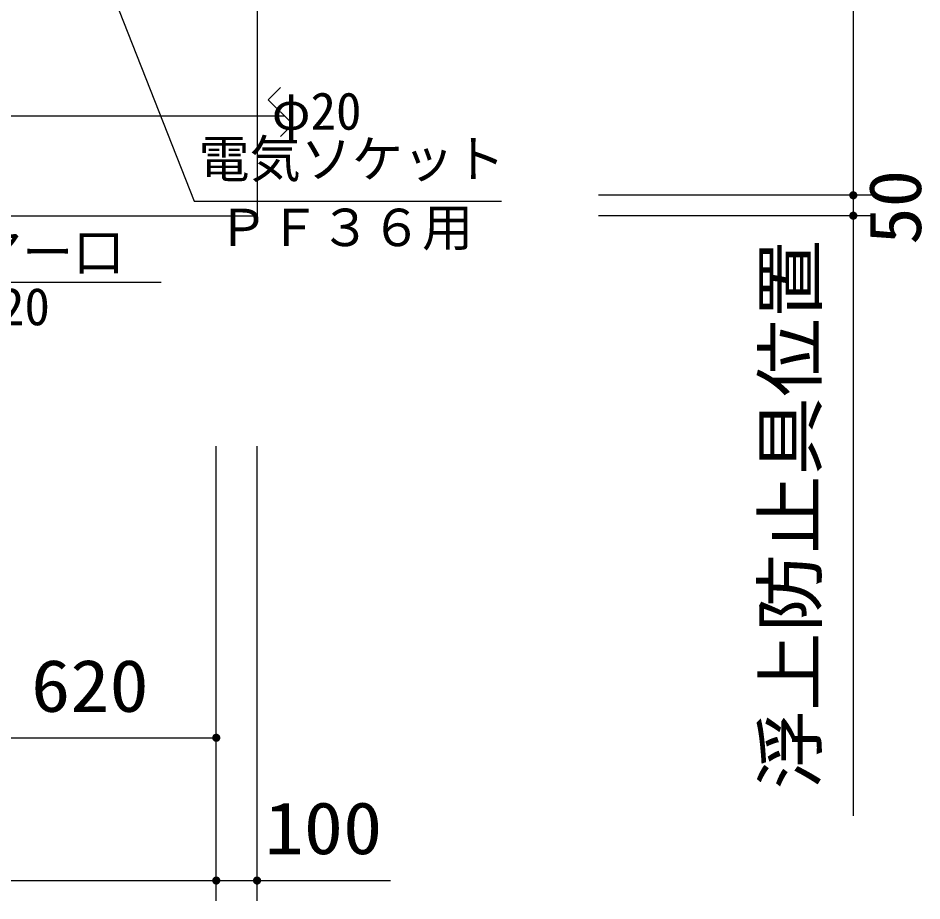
# Model space of a CAD drawing. Units: millimetres, scale not verified. Extents: x -14850 to 14850, y -10500 to 10500.
# Drawn here: x -6831 to -4616, y -1160 to 1004 of the extents above; entities that cross this region are included whole.
import ezdxf
from ezdxf.enums import TextEntityAlignment as Align

# ---------------------------------------------------------------- set-up
doc = ezdxf.new("R2010")
doc.units = ezdxf.units.MM
doc.header["$LTSCALE"] = 50
for name, color, linetype, lineweight in [('0-0_躯体', 3, 'Continuous', 25), ('0-3_製作', 5, 'Continuous', 25), ('0-5_機器', 3, 'Continuous', 25)]:
    doc.layers.add(name, color=color, linetype=linetype, lineweight=lineweight)
doc.styles.add('ＭＳ ゴシック', font='')
doc.styles.get('ＭＳ ゴシック').set_extended_font_data('MS Gothic')

msp = doc.modelspace()

# ---------------------------------------------------------------- linework, layer by layer
at = {"layer": '0-0_躯体'}
msp.add_line((-7147.93, 356.47), (-6480.8, 356.47), dxfattribs=at)
at = {"layer": '0-3_製作', "color": 2}
for p, q in [((-4784.68, 2869.7), (-4784.68, 569.7)), ((-4734.68, 569.7), (-5408.92, 569.7)), ((-4784.68, 569.7), (-4784.68, 519.7)), ((-4734.68, 519.7), (-5408.92, 519.7)), ((-4784.68, 519.7), (-4784.68, -951.91)), ((-6345.79, -1160.26), (-6345.79, -45.07)), ((-6245.79, -1160.26), (-6245.79, -45.07)), ((-6965.79, -760.26), (-6345.79, -760.26)), ((-10365.79, -1110.26), (-6345.79, -1110.26)), ((-6345.79, -1110.26), (-6245.79, -1110.26)), ((-6245.79, -1110.26), (-5918.44, -1110.26))]:
    msp.add_line(p, q, dxfattribs=at)
at = {"layer": '0-3_製作', "color": 7}
for p, q in [((-6218.19, 803.83), (-6188.19, 833.83)), ((-6158.19, 743.83), (-6218.19, 803.83)), ((-6188.19, 713.83), (-6158.19, 743.83))]:
    msp.add_line(p, q, dxfattribs=at)
at = {"layer": '0-3_製作', "color": 6}
msp.add_line((-6178.41, 764.05), (-7549.29, 764.05), dxfattribs=at)
at = {"layer": '0-3_製作', "color": 3}
msp.add_lwpolyline([(-6735.79, 1408.63), (-6399.62, 555.7), (-5646.59, 555.7)], dxfattribs=at)
at = {"layer": '0-3_製作'}
for points in [[(-4792.38, 576.08), (-4784.68, 569.7), (-4793.12, 575.06)], [(-4791.52, 576.99), (-4784.68, 569.7), (-4792.38, 576.08)], [(-4790.56, 577.79), (-4784.68, 569.7), (-4791.52, 576.99)], [(-4789.5, 578.47), (-4784.68, 569.7), (-4790.56, 577.79)], [(-4788.36, 579), (-4784.68, 569.7), (-4789.5, 578.47)], [(-4787.17, 579.39), (-4784.68, 569.7), (-4788.36, 579)], [(-4785.93, 579.63), (-4784.68, 569.7), (-4787.17, 579.39)], [(-4784.68, 579.7), (-4784.68, 569.7), (-4785.93, 579.63)], [(-4784.05, 579.68), (-4784.68, 569.7), (-4784.68, 579.7)], [(-4782.81, 579.53), (-4784.68, 569.7), (-4784.05, 579.68)], [(-4782.81, 579.53), (-4774.68, 569.7), (-4784.68, 569.7)], [(-4781.59, 579.22), (-4774.68, 569.7), (-4782.81, 579.53)], [(-4780.42, 578.75), (-4774.68, 569.7), (-4781.59, 579.22)], [(-4779.32, 578.15), (-4774.68, 569.7), (-4780.42, 578.75)], [(-4778.3, 577.41), (-4774.68, 569.7), (-4779.32, 578.15)], [(-4777.39, 576.55), (-4774.68, 569.7), (-4778.3, 577.41)], [(-4776.59, 575.58), (-4774.68, 569.7), (-4777.39, 576.55)], [(-4794.19, 572.79), (-4794.68, 569.7), (-4794.5, 571.58)], [(-4794.19, 572.79), (-4784.68, 569.7), (-4794.68, 569.7)], [(-4794.5, 571.58), (-4794.68, 569.7), (-4794.66, 570.33)], [(-4784.68, 569.7), (-4794.6, 568.45), (-4794.68, 569.7)], [(-4784.68, 569.7), (-4794.36, 567.22), (-4794.6, 568.45)], [(-4784.68, 569.7), (-4793.98, 566.02), (-4794.36, 567.22)], [(-4793.73, 573.96), (-4784.68, 569.7), (-4794.19, 572.79)], [(-4784.68, 569.7), (-4793.44, 564.89), (-4793.98, 566.02)], [(-4793.12, 575.06), (-4784.68, 569.7), (-4793.73, 573.96)], [(-4784.68, 569.7), (-4792.77, 563.83), (-4793.44, 564.89)], [(-4784.68, 569.7), (-4791.97, 562.86), (-4792.77, 563.83)], [(-4784.68, 569.7), (-4791.05, 562), (-4791.97, 562.86)], [(-4784.68, 569.7), (-4790.04, 561.26), (-4791.05, 562)], [(-4784.68, 569.7), (-4788.94, 560.66), (-4790.04, 561.26)], [(-4784.68, 569.7), (-4787.77, 560.19), (-4788.94, 560.66)], [(-4784.68, 569.7), (-4786.55, 559.88), (-4787.77, 560.19)], [(-4784.68, 569.7), (-4785.31, 559.72), (-4786.55, 559.88)], [(-4784.68, 559.7), (-4785.31, 559.72), (-4784.68, 569.7)], [(-4774.68, 569.7), (-4784.68, 559.7), (-4784.68, 569.7)], [(-4774.68, 569.7), (-4783.43, 559.78), (-4784.68, 559.7)], [(-4774.68, 569.7), (-4782.19, 560.02), (-4783.43, 559.78)], [(-4774.68, 569.7), (-4781, 560.41), (-4782.19, 560.02)], [(-4774.68, 569.7), (-4779.86, 560.94), (-4781, 560.41)], [(-4774.68, 569.7), (-4778.8, 561.61), (-4779.86, 560.94)], [(-4774.68, 569.7), (-4777.83, 562.42), (-4778.8, 561.61)], [(-4774.68, 569.7), (-4776.97, 563.33), (-4777.83, 562.42)], [(-4774.68, 569.7), (-4776.24, 564.35), (-4776.97, 563.33)], [(-4775.92, 574.52), (-4774.68, 569.7), (-4776.59, 575.58)], [(-4774.68, 569.7), (-4775.63, 565.45), (-4776.24, 564.35)], [(-4775.38, 573.39), (-4774.68, 569.7), (-4775.92, 574.52)], [(-4774.68, 569.7), (-4775.17, 566.61), (-4775.63, 565.45)], [(-4774.99, 572.19), (-4774.68, 569.7), (-4775.38, 573.39)], [(-4774.68, 569.7), (-4774.86, 567.83), (-4775.17, 566.61)], [(-4774.76, 570.96), (-4774.68, 569.7), (-4774.99, 572.19)], [(-4774.7, 569.08), (-4774.86, 567.83), (-4774.68, 569.7)], [(-4794.19, 522.79), (-4794.68, 519.7), (-4794.5, 521.58)], [(-4794.19, 522.79), (-4784.68, 519.7), (-4794.68, 519.7)], [(-4794.5, 521.58), (-4794.68, 519.7), (-4794.66, 520.33)], [(-4784.68, 519.7), (-4794.6, 518.45), (-4794.68, 519.7)], [(-4784.68, 519.7), (-4794.36, 517.22), (-4794.6, 518.45)], [(-4784.68, 519.7), (-4793.98, 516.02), (-4794.36, 517.22)], [(-4793.73, 523.96), (-4784.68, 519.7), (-4794.19, 522.79)], [(-4784.68, 519.7), (-4793.44, 514.89), (-4793.98, 516.02)], [(-4793.12, 525.06), (-4784.68, 519.7), (-4793.73, 523.96)], [(-4784.68, 519.7), (-4792.77, 513.83), (-4793.44, 514.89)], [(-4792.38, 526.08), (-4784.68, 519.7), (-4793.12, 525.06)], [(-4784.68, 519.7), (-4791.97, 512.86), (-4792.77, 513.83)], [(-4791.52, 526.99), (-4784.68, 519.7), (-4792.38, 526.08)], [(-4784.68, 519.7), (-4791.05, 512), (-4791.97, 512.86)], [(-4790.56, 527.79), (-4784.68, 519.7), (-4791.52, 526.99)], [(-4784.68, 519.7), (-4790.04, 511.26), (-4791.05, 512)], [(-4789.5, 528.47), (-4784.68, 519.7), (-4790.56, 527.79)], [(-4784.68, 519.7), (-4788.94, 510.66), (-4790.04, 511.26)], [(-4788.36, 529), (-4784.68, 519.7), (-4789.5, 528.47)], [(-4784.68, 519.7), (-4787.77, 510.19), (-4788.94, 510.66)], [(-4787.17, 529.39), (-4784.68, 519.7), (-4788.36, 529)], [(-4784.68, 519.7), (-4786.55, 509.88), (-4787.77, 510.19)], [(-4785.93, 529.63), (-4784.68, 519.7), (-4787.17, 529.39)], [(-4784.68, 519.7), (-4785.31, 509.72), (-4786.55, 509.88)], [(-4784.68, 529.7), (-4784.68, 519.7), (-4785.93, 529.63)], [(-4784.68, 509.7), (-4785.31, 509.72), (-4784.68, 519.7)], [(-4784.05, 529.68), (-4784.68, 519.7), (-4784.68, 529.7)], [(-4782.81, 529.53), (-4784.68, 519.7), (-4784.05, 529.68)], [(-4782.81, 529.53), (-4774.68, 519.7), (-4784.68, 519.7)], [(-4774.68, 519.7), (-4784.68, 509.7), (-4784.68, 519.7)], [(-4774.68, 519.7), (-4783.43, 509.78), (-4784.68, 509.7)], [(-4774.68, 519.7), (-4782.19, 510.02), (-4783.43, 509.78)], [(-4781.59, 529.22), (-4774.68, 519.7), (-4782.81, 529.53)], [(-4774.68, 519.7), (-4781, 510.41), (-4782.19, 510.02)], [(-4780.42, 528.75), (-4774.68, 519.7), (-4781.59, 529.22)], [(-4774.68, 519.7), (-4779.86, 510.94), (-4781, 510.41)], [(-4779.32, 528.15), (-4774.68, 519.7), (-4780.42, 528.75)], [(-4774.68, 519.7), (-4778.8, 511.61), (-4779.86, 510.94)], [(-4778.3, 527.41), (-4774.68, 519.7), (-4779.32, 528.15)], [(-4774.68, 519.7), (-4777.83, 512.41), (-4778.8, 511.61)], [(-4777.39, 526.55), (-4774.68, 519.7), (-4778.3, 527.41)], [(-4774.68, 519.7), (-4776.97, 513.33), (-4777.83, 512.41)], [(-4776.59, 525.58), (-4774.68, 519.7), (-4777.39, 526.55)], [(-4774.68, 519.7), (-4776.24, 514.35), (-4776.97, 513.33)], [(-4775.92, 524.52), (-4774.68, 519.7), (-4776.59, 525.58)], [(-4774.68, 519.7), (-4775.63, 515.45), (-4776.24, 514.35)], [(-4775.38, 523.39), (-4774.68, 519.7), (-4775.92, 524.52)], [(-4774.68, 519.7), (-4775.17, 516.61), (-4775.63, 515.45)], [(-4774.99, 522.19), (-4774.68, 519.7), (-4775.38, 523.39)], [(-4774.68, 519.7), (-4774.86, 517.83), (-4775.17, 516.61)], [(-4774.76, 520.96), (-4774.68, 519.7), (-4774.99, 522.19)], [(-4774.7, 519.08), (-4774.86, 517.83), (-4774.68, 519.7)], [(-6352.63, -752.97), (-6345.79, -760.26), (-6353.49, -753.89)], [(-6351.67, -752.17), (-6345.79, -760.26), (-6352.63, -752.97)], [(-6350.61, -751.5), (-6345.79, -760.26), (-6351.67, -752.17)], [(-6349.47, -750.96), (-6345.79, -760.26), (-6350.61, -751.5)], [(-6348.28, -750.58), (-6345.79, -760.26), (-6349.47, -750.96)], [(-6347.04, -750.34), (-6345.79, -760.26), (-6348.28, -750.58)], [(-6345.79, -750.26), (-6345.79, -760.26), (-6347.04, -750.34)], [(-6345.79, -750.26), (-6335.79, -760.26), (-6345.79, -760.26)], [(-6345.16, -750.28), (-6335.79, -760.26), (-6345.79, -750.26)], [(-6343.91, -750.44), (-6335.79, -760.26), (-6345.16, -750.28)], [(-6342.7, -750.75), (-6335.79, -760.26), (-6343.91, -750.44)], [(-6341.53, -751.21), (-6335.79, -760.26), (-6342.7, -750.75)], [(-6340.43, -751.82), (-6335.79, -760.26), (-6341.53, -751.21)], [(-6339.41, -752.56), (-6335.79, -760.26), (-6340.43, -751.82)], [(-6338.5, -753.42), (-6335.79, -760.26), (-6339.41, -752.56)], [(-6355.77, -759.63), (-6345.79, -760.26), (-6355.79, -760.26)], [(-6355.79, -760.26), (-6355.47, -762.75), (-6355.71, -761.51)], [(-6345.79, -760.26), (-6355.47, -762.75), (-6355.79, -760.26)], [(-6355.61, -758.39), (-6345.79, -760.26), (-6355.77, -759.63)], [(-6355.3, -757.17), (-6345.79, -760.26), (-6355.61, -758.39)], [(-6345.79, -760.26), (-6355.09, -763.94), (-6355.47, -762.75)], [(-6354.84, -756), (-6345.79, -760.26), (-6355.3, -757.17)], [(-6345.79, -760.26), (-6354.55, -765.08), (-6355.09, -763.94)], [(-6354.23, -754.9), (-6345.79, -760.26), (-6354.84, -756)], [(-6345.79, -760.26), (-6353.88, -766.14), (-6354.55, -765.08)], [(-6353.49, -753.89), (-6345.79, -760.26), (-6354.23, -754.9)], [(-6345.79, -760.26), (-6353.08, -767.11), (-6353.88, -766.14)], [(-6345.79, -760.26), (-6352.16, -767.97), (-6353.08, -767.11)], [(-6345.79, -760.26), (-6351.15, -768.7), (-6352.16, -767.97)], [(-6345.79, -760.26), (-6350.05, -769.31), (-6351.15, -768.7)], [(-6345.79, -760.26), (-6348.88, -769.77), (-6350.05, -769.31)], [(-6345.79, -760.26), (-6347.66, -770.08), (-6348.88, -769.77)], [(-6345.79, -760.26), (-6346.42, -770.24), (-6347.66, -770.08)], [(-6345.79, -760.26), (-6345.79, -770.26), (-6346.42, -770.24)], [(-6345.79, -760.26), (-6344.54, -770.18), (-6345.79, -770.26)], [(-6335.79, -760.26), (-6344.54, -770.18), (-6345.79, -760.26)], [(-6335.79, -760.26), (-6343.3, -769.95), (-6344.54, -770.18)], [(-6335.79, -760.26), (-6342.11, -769.56), (-6343.3, -769.95)], [(-6335.79, -760.26), (-6340.97, -769.02), (-6342.11, -769.56)], [(-6335.79, -760.26), (-6339.91, -768.35), (-6340.97, -769.02)], [(-6335.79, -760.26), (-6338.94, -767.55), (-6339.91, -768.35)], [(-6335.79, -760.26), (-6338.08, -766.64), (-6338.94, -767.55)], [(-6337.7, -754.38), (-6335.79, -760.26), (-6338.5, -753.42)], [(-6335.79, -760.26), (-6337.35, -765.62), (-6338.08, -766.64)], [(-6337.03, -755.44), (-6335.79, -760.26), (-6337.7, -754.38)], [(-6335.79, -760.26), (-6336.74, -764.52), (-6337.35, -765.62)], [(-6336.49, -756.58), (-6335.79, -760.26), (-6337.03, -755.44)], [(-6335.79, -760.26), (-6336.28, -763.35), (-6336.74, -764.52)], [(-6336.1, -757.77), (-6335.79, -760.26), (-6336.49, -756.58)], [(-6335.79, -760.26), (-6335.97, -762.14), (-6336.28, -763.35)], [(-6335.87, -759.01), (-6335.79, -760.26), (-6336.1, -757.77)], [(-6335.79, -760.26), (-6335.81, -760.89), (-6335.97, -762.14)], [(-6355.3, -1107.17), (-6345.79, -1110.26), (-6355.61, -1108.39)], [(-6354.84, -1106), (-6345.79, -1110.26), (-6355.3, -1107.17)], [(-6354.23, -1104.9), (-6345.79, -1110.26), (-6354.84, -1106)], [(-6353.49, -1103.89), (-6345.79, -1110.26), (-6354.23, -1104.9)], [(-6352.63, -1102.97), (-6345.79, -1110.26), (-6353.49, -1103.89)], [(-6351.67, -1102.17), (-6345.79, -1110.26), (-6352.63, -1102.97)], [(-6350.61, -1101.5), (-6345.79, -1110.26), (-6351.67, -1102.17)], [(-6349.47, -1100.96), (-6345.79, -1110.26), (-6350.61, -1101.5)], [(-6348.28, -1100.58), (-6345.79, -1110.26), (-6349.47, -1100.96)], [(-6347.04, -1100.34), (-6345.79, -1110.26), (-6348.28, -1100.58)], [(-6347.04, -1100.34), (-6345.79, -1100.26), (-6345.79, -1110.26)], [(-6345.79, -1100.26), (-6335.79, -1110.26), (-6345.79, -1110.26)], [(-6345.16, -1100.28), (-6335.79, -1110.26), (-6345.79, -1100.26)], [(-6343.91, -1100.44), (-6335.79, -1110.26), (-6345.16, -1100.28)], [(-6342.7, -1100.75), (-6335.79, -1110.26), (-6343.91, -1100.44)], [(-6341.53, -1101.21), (-6335.79, -1110.26), (-6342.7, -1100.75)], [(-6340.43, -1101.82), (-6335.79, -1110.26), (-6341.53, -1101.21)], [(-6339.41, -1102.56), (-6335.79, -1110.26), (-6340.43, -1101.82)], [(-6338.5, -1103.42), (-6335.79, -1110.26), (-6339.41, -1102.56)], [(-6337.7, -1104.38), (-6335.79, -1110.26), (-6338.5, -1103.42)], [(-6337.03, -1105.44), (-6335.79, -1110.26), (-6337.7, -1104.38)], [(-6336.49, -1106.58), (-6335.79, -1110.26), (-6337.03, -1105.44)], [(-6336.1, -1107.77), (-6335.79, -1110.26), (-6336.49, -1106.58)], [(-6255.3, -1107.17), (-6245.79, -1110.26), (-6255.61, -1108.39)], [(-6254.84, -1106), (-6245.79, -1110.26), (-6255.3, -1107.17)], [(-6254.23, -1104.9), (-6245.79, -1110.26), (-6254.84, -1106)], [(-6253.49, -1103.89), (-6245.79, -1110.26), (-6254.23, -1104.9)], [(-6252.63, -1102.97), (-6245.79, -1110.26), (-6253.49, -1103.89)], [(-6251.67, -1102.17), (-6245.79, -1110.26), (-6252.63, -1102.97)], [(-6250.61, -1101.5), (-6245.79, -1110.26), (-6251.67, -1102.17)], [(-6249.47, -1100.96), (-6245.79, -1110.26), (-6250.61, -1101.5)], [(-6248.28, -1100.58), (-6245.79, -1110.26), (-6249.47, -1100.96)], [(-6247.04, -1100.34), (-6245.79, -1110.26), (-6248.28, -1100.58)], [(-6247.04, -1100.34), (-6245.79, -1100.26), (-6245.79, -1110.26)], [(-6245.79, -1100.26), (-6235.79, -1110.26), (-6245.79, -1110.26)], [(-6245.16, -1100.28), (-6235.79, -1110.26), (-6245.79, -1100.26)], [(-6243.92, -1100.44), (-6235.79, -1110.26), (-6245.16, -1100.28)], [(-6242.7, -1100.75), (-6235.79, -1110.26), (-6243.92, -1100.44)], [(-6241.53, -1101.21), (-6235.79, -1110.26), (-6242.7, -1100.75)], [(-6240.43, -1101.82), (-6235.79, -1110.26), (-6241.53, -1101.21)], [(-6239.42, -1102.56), (-6235.79, -1110.26), (-6240.43, -1101.82)], [(-6238.5, -1103.42), (-6235.79, -1110.26), (-6239.42, -1102.56)], [(-6237.7, -1104.38), (-6235.79, -1110.26), (-6238.5, -1103.42)], [(-6237.03, -1105.44), (-6235.79, -1110.26), (-6237.7, -1104.38)], [(-6236.49, -1106.58), (-6235.79, -1110.26), (-6237.03, -1105.44)], [(-6236.1, -1107.77), (-6235.79, -1110.26), (-6236.49, -1106.58)], [(-6355.77, -1109.63), (-6345.79, -1110.26), (-6355.79, -1110.26)], [(-6355.79, -1110.26), (-6355.47, -1112.75), (-6355.71, -1111.51)], [(-6355.79, -1110.26), (-6355.09, -1113.94), (-6355.47, -1112.75)], [(-6345.79, -1110.26), (-6355.09, -1113.94), (-6355.79, -1110.26)], [(-6355.61, -1108.39), (-6345.79, -1110.26), (-6355.77, -1109.63)], [(-6345.79, -1110.26), (-6354.55, -1115.08), (-6355.09, -1113.94)], [(-6345.79, -1110.26), (-6353.88, -1116.14), (-6354.55, -1115.08)], [(-6345.79, -1110.26), (-6353.08, -1117.11), (-6353.88, -1116.14)], [(-6345.79, -1110.26), (-6352.16, -1117.97), (-6353.08, -1117.11)], [(-6345.79, -1110.26), (-6351.15, -1118.7), (-6352.16, -1117.97)], [(-6345.79, -1110.26), (-6350.05, -1119.31), (-6351.15, -1118.7)], [(-6345.79, -1110.26), (-6348.88, -1119.77), (-6350.05, -1119.31)], [(-6345.79, -1110.26), (-6347.66, -1120.08), (-6348.88, -1119.77)], [(-6345.79, -1110.26), (-6346.42, -1120.24), (-6347.66, -1120.08)], [(-6345.79, -1110.26), (-6345.79, -1120.26), (-6346.42, -1120.24)], [(-6345.79, -1110.26), (-6344.54, -1120.18), (-6345.79, -1120.26)], [(-6345.79, -1110.26), (-6343.3, -1119.95), (-6344.54, -1120.18)], [(-6335.79, -1110.26), (-6343.3, -1119.95), (-6345.79, -1110.26)], [(-6335.79, -1110.26), (-6342.11, -1119.56), (-6343.3, -1119.95)], [(-6335.79, -1110.26), (-6340.97, -1119.02), (-6342.11, -1119.56)], [(-6335.79, -1110.26), (-6339.91, -1118.35), (-6340.97, -1119.02)], [(-6335.79, -1110.26), (-6338.94, -1117.55), (-6339.91, -1118.35)], [(-6335.79, -1110.26), (-6338.08, -1116.64), (-6338.94, -1117.55)], [(-6335.79, -1110.26), (-6337.35, -1115.62), (-6338.08, -1116.64)], [(-6335.79, -1110.26), (-6336.74, -1114.52), (-6337.35, -1115.62)], [(-6335.79, -1110.26), (-6336.28, -1113.35), (-6336.74, -1114.52)], [(-6335.79, -1110.26), (-6335.97, -1112.14), (-6336.28, -1113.35)], [(-6336.1, -1107.77), (-6335.87, -1109.01), (-6335.79, -1110.26)], [(-6335.79, -1110.26), (-6335.81, -1110.89), (-6335.97, -1112.14)], [(-6255.77, -1109.63), (-6245.79, -1110.26), (-6255.79, -1110.26)], [(-6255.79, -1110.26), (-6255.48, -1112.75), (-6255.71, -1111.51)], [(-6255.79, -1110.26), (-6255.09, -1113.94), (-6255.48, -1112.75)], [(-6245.79, -1110.26), (-6255.09, -1113.94), (-6255.79, -1110.26)], [(-6255.61, -1108.39), (-6245.79, -1110.26), (-6255.77, -1109.63)], [(-6245.79, -1110.26), (-6254.55, -1115.08), (-6255.09, -1113.94)], [(-6245.79, -1110.26), (-6253.88, -1116.14), (-6254.55, -1115.08)], [(-6245.79, -1110.26), (-6253.08, -1117.11), (-6253.88, -1116.14)], [(-6245.79, -1110.26), (-6252.16, -1117.97), (-6253.08, -1117.11)], [(-6245.79, -1110.26), (-6251.15, -1118.7), (-6252.16, -1117.97)], [(-6245.79, -1110.26), (-6250.05, -1119.31), (-6251.15, -1118.7)], [(-6245.79, -1110.26), (-6248.88, -1119.77), (-6250.05, -1119.31)], [(-6245.79, -1110.26), (-6247.66, -1120.08), (-6248.88, -1119.77)], [(-6245.79, -1110.26), (-6246.42, -1120.24), (-6247.66, -1120.08)], [(-6245.79, -1110.26), (-6245.79, -1120.26), (-6246.42, -1120.24)], [(-6245.79, -1110.26), (-6244.54, -1120.18), (-6245.79, -1120.26)], [(-6245.79, -1110.26), (-6243.3, -1119.95), (-6244.54, -1120.18)], [(-6235.79, -1110.26), (-6243.3, -1119.95), (-6245.79, -1110.26)], [(-6235.79, -1110.26), (-6242.11, -1119.56), (-6243.3, -1119.95)], [(-6235.79, -1110.26), (-6240.97, -1119.02), (-6242.11, -1119.56)], [(-6235.79, -1110.26), (-6239.91, -1118.35), (-6240.97, -1119.02)], [(-6235.79, -1110.26), (-6238.94, -1117.55), (-6239.91, -1118.35)], [(-6235.79, -1110.26), (-6238.08, -1116.64), (-6238.94, -1117.55)], [(-6235.79, -1110.26), (-6237.35, -1115.62), (-6238.08, -1116.64)], [(-6235.79, -1110.26), (-6236.74, -1114.52), (-6237.35, -1115.62)], [(-6235.79, -1110.26), (-6236.28, -1113.35), (-6236.74, -1114.52)], [(-6235.79, -1110.26), (-6235.97, -1112.14), (-6236.28, -1113.35)], [(-6236.1, -1107.77), (-6235.87, -1109.01), (-6235.79, -1110.26)], [(-6235.79, -1110.26), (-6235.81, -1110.89), (-6235.97, -1112.14)]]:
    msp.add_solid(points, dxfattribs=at)
at = {"layer": '0-5_機器', "color": 2}
for p in [(-6245.79, 2919.7), (-10565.79, 519.7)]:
    msp.add_line(p, (-6245.79, 519.7), dxfattribs=at)

# ---------------------------------------------------------------- texts
at = {"layer": '0-0_躯体', "color": 4, "style": 'ＭＳ ゴシック'}
for s, p in [('\u3000エアー口\u3000', (-7197.13, 357.04)), ('\u3000φ20', (-7098.34, 223.53))]:
    msp.add_text(s, height=91.79, dxfattribs=at).set_placement(p, align=Align.BOTTOM_LEFT)
at = {"layer": '0-3_製作', "color": 4, "style": 'ＭＳ ゴシック'}
for s, p in [('φ20', (-6209.64, 702.99)), ('\u3000電気ソケット\u3000', (-6514.41, 585.56)), ('\u3000ＰＦ３６用', (-6467.44, 417.53))]:
    msp.add_text(s, height=91.79, dxfattribs=at).set_placement(p, align=Align.BOTTOM_LEFT)
for s, height, width, p in [('50', 128.4, 1.05, (-4580.04, 448.53)), ('浮上防止具位置', 128.3, 1.1, (-4837.03, -886.95))]:
    msp.add_text(s, height=height, rotation=90, dxfattribs=dict(at, width=width)).set_placement(p, align=Align.BOTTOM_LEFT)
at = {"layer": '0-3_製作', "color": 4, "style": 'ＭＳ ゴシック', "width": 1.1}
for s, p in [('620', (-6799.54, -735.26)), ('100', (-6227.21, -1084.23))]:
    msp.add_text(s, height=128.4, dxfattribs=at).set_placement(p, align=Align.BOTTOM_LEFT)

doc.saveas('drawing.dxf')
